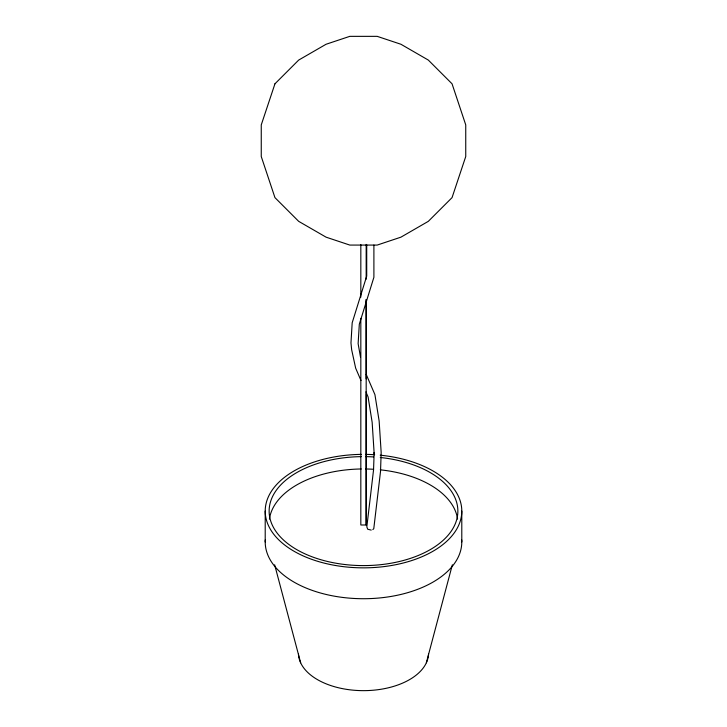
<?xml version="1.0" encoding="UTF-8"?>
<svg xmlns="http://www.w3.org/2000/svg" width="727" height="727" viewBox="0 0 727 727"><rect width="100%" height="100%" fill="white"/><g stroke="black" fill="none" stroke-linecap="round" stroke-linejoin="round"><path stroke-width="1.09" d="M360.828 318.371L360.828 524.994L366.172 524.994L366.181 299.479L366.172 378.858M426.34 662.815L452.348 564.788M372.842 529.601L373.787 528.611L380.53 471.396L381.166 452.467L379.14 420.997L374.923 394.616L366.217 374.441M371.215 530.092L367.735 529.247L366.826 526.921L373.542 469.942L374.16 452.576L374.16 453.494L372.151 422.323L368.107 397.015L365.89 391.871M361.001 380.539L355.667 368.18L351.659 349.76L350.968 342.935L352.186 322.788L366.717 276.078L366.717 244.708M274.652 564.788L300.66 662.815M360.465 356.93L358.129 343.68L359.311 324.206L373.896 277.287L373.896 245.063M461.79 511.108L461.79 541.969M366.172 244.39L366.172 279.177M366.172 393.616L366.172 524.994M360.828 244.572L360.828 297.116M265.21 511.108L265.21 541.969M428.53 654.173A65.057 37.559 0 0 1 363.5 690.65A65.057 37.559 0 0 1 298.47 654.173M461.718 539.87A98.29 56.742 0 0 1 363.5 598.721A98.29 56.742 0 0 1 265.282 539.87M380.221 455.184A98.29 56.742 0 0 1 442.916 544.541A98.29 56.742 0 0 1 276.396 537.398A98.29 56.742 0 0 1 361.283 454.375M365.717 454.375A98.29 56.742 0 0 1 374.65 454.729M380.276 457.492A94.374 54.489 0 0 1 439.481 543.423A94.374 54.489 0 0 1 279.777 536.253A94.374 54.489 0 0 1 361.274 456.638M365.726 456.638A94.374 54.489 0 0 1 373.578 456.929M269.426 519.078A94.374 54.489 0 0 1 361.274 468.979M365.726 468.979A94.374 54.489 0 0 1 373.578 469.278M380.276 469.833A94.374 54.489 0 0 1 457.574 519.078M274.951 83.805L261.257 124.899L261.257 156.532L274.951 197.626L298.679 221.344L326.078 237.166L349.805 245.072L377.195 245.072L400.922 237.166L428.321 221.344L452.049 197.626L465.743 156.532L465.743 124.899L452.049 83.805L428.321 60.077L400.922 44.256L377.195 36.35L349.805 36.35L326.078 44.256L298.679 60.077L274.951 83.805"/></g></svg>
